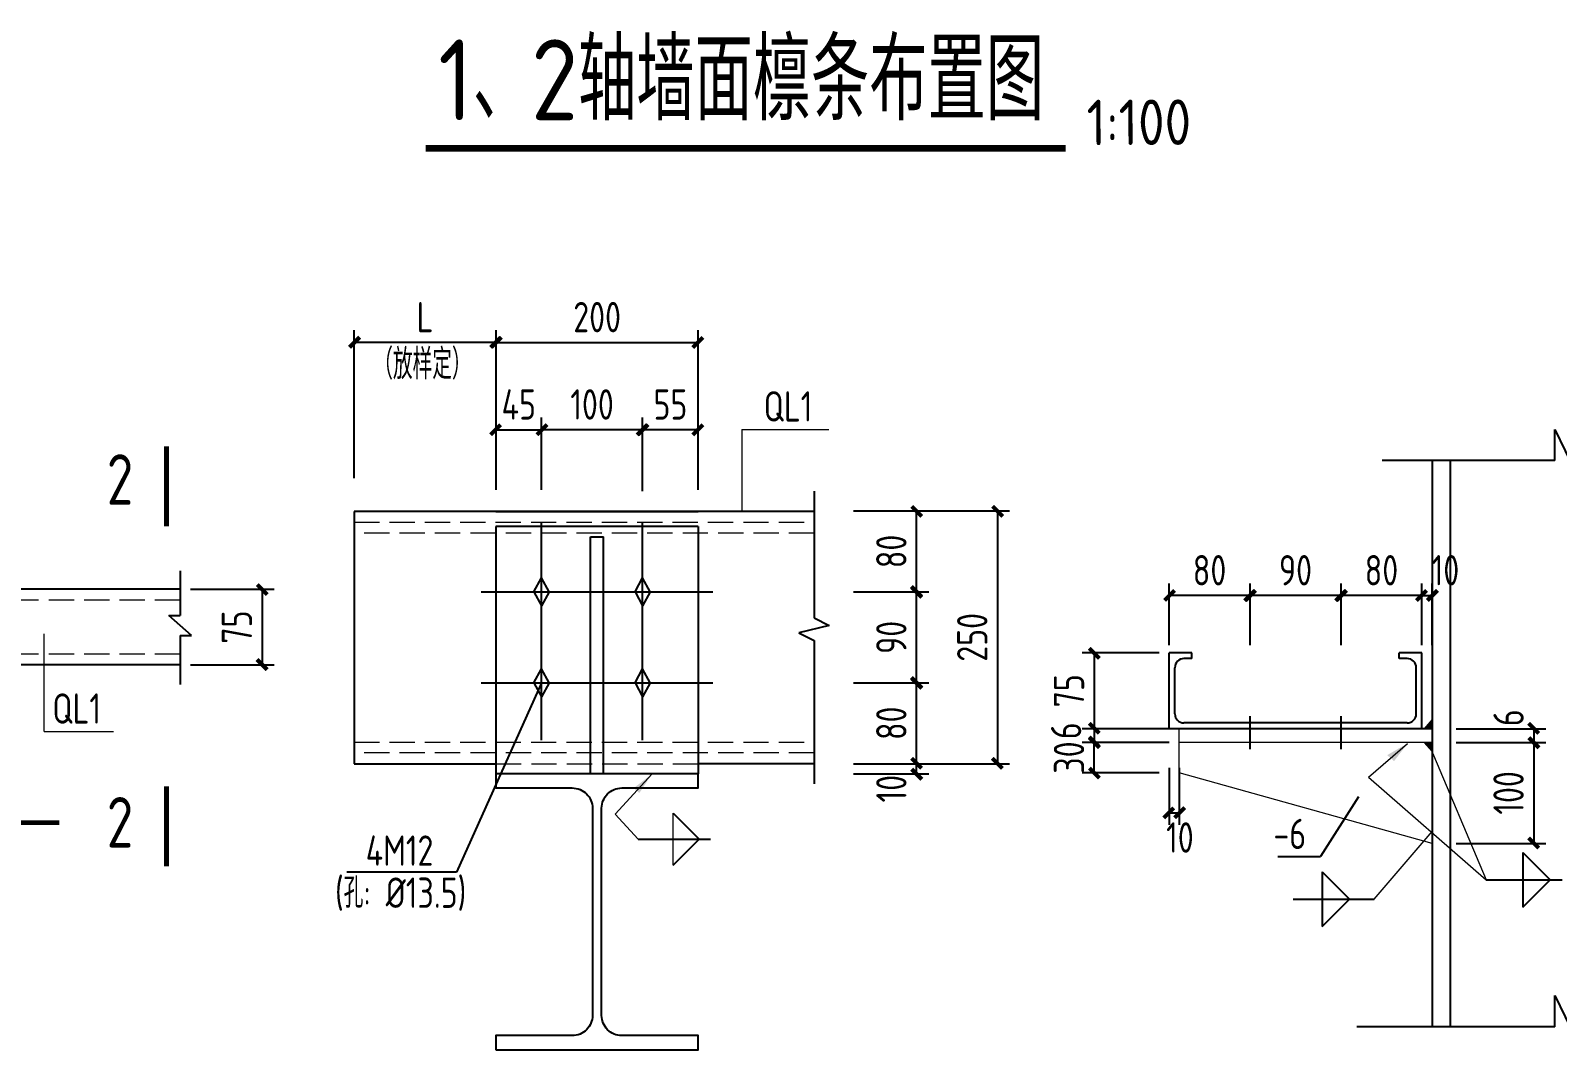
# Model space of a CAD drawing. Header units: millimetres. Extents: x 865974 to 875117, y 40174 to 44891.
# Drawn here: x 868905.8 to 869056.8, y 40482.1 to 40583.9 of the extents above; entities that cross this region are included whole.
import ezdxf

# ---------------------------------------------------------------- set-up
doc = ezdxf.new("R2010")
doc.units = ezdxf.units.MM
doc.header["$LTSCALE"] = 1000
doc.header["$MEASUREMENT"] = 0
doc.linetypes.add('DASH', pattern=[0.35, 0.25, -0.1])
doc.linetypes.add('DOTE', pattern=[2.42, 2, -0.2, 0.02, -0.2])
for name, color, linetype, lineweight in [('1', 4, 'Continuous', 70), ('D3', 62, 'Continuous', 9), ('LZ', 64, 'Continuous', 9), ('数字', 3, 'Continuous', 9)]:
    doc.layers.add(name, color=color, linetype=linetype, lineweight=lineweight)
for name, color, linetype in [('D1', 112, 'Continuous'), ('D2', 6, 'Continuous'), ('DIM', 7, 'Continuous'), ('DOTE', 1, 'DOTE'), ('NUM', 7, 'Continuous'), ('Prof', 2, 'Continuous'), ('PUB_DIM', 3, 'Continuous'), ('THIN', 7, 'Continuous'), ('桩', 6, 'Continuous')]:
    doc.layers.add(name, color=color, linetype=linetype)
doc.styles.add('GBHZ', font='gbenor.shx', dxfattribs={"width": 0.9, "bigfont": 'gbcbig.shx'})
doc.dimstyles.new('Y10', dxfattribs={"dimscale": 0, "dimtxt": 3, "dimasz": 0.01, "dimexe": 1.2, "dimexo": 1, "dimgap": 1, "dimtad": 1, "dimdec": 0, "dimlfac": 10, "dimzin": 0, "dimdsep": 46, "dimtxsty": 'GBHZ', "dimblk1": 'DX', "dimblk2": 'DX', "dimsah": 1, "dimcen": 0.09, "dimdle": 1, "dimadec": 0, "dimazin": 0, "dimtfac": 1, "dimtdec": 0, "dimtix": 1, "dimtmove": 2, "dimatfit": 3, "dimldrblk": 'DX', "dimfxl": 0, "dimtolj": 1, "dimtzin": 0, "dimarcsym": 0})

# ---------------------------------------------------------------- blocks, each defined once
blk = doc.blocks.new('DX')
at = {"color": 0, "linetype": 'ByBlock', "const_width": 40}
blk.add_lwpolyline([(-54, -51), (46, 49)], dxfattribs=at)
blk = doc.blocks.new('*D498')
at = {"layer": 'Defpoints', "color": 0, "linetype": 'ByBlock', "transparency": 16777216}
for p in [(868937.77, 40553.01), (868951.8, 40543.83), (868937.77, 40538.59)]:
    blk.add_point(p, dxfattribs=at)
at = {"layer": 'DIM', "color": 0, "linetype": 'ByBlock', "lineweight": -2, "transparency": 16777216}
for p, q in [((868937.77, 40539.59), (868937.77, 40554.21)), ((868951.8, 40544.83), (868951.8, 40554.21)), ((868951.79, 40553.01), (868937.78, 40553.01))]:
    blk.add_line(p, q, dxfattribs=at)
at = {"layer": 'DIM', "color": 0, "linetype": 'ByBlock', "lineweight": -2, "transparency": 16777216, "xscale": 0.01, "yscale": 0.01, "zscale": 0.01, "rotation": 180}
blk.add_blockref('DX', (868937.77, 40553.01), dxfattribs=at)
at = {"layer": 'DIM', "color": 0, "linetype": 'ByBlock', "lineweight": -2, "transparency": 16777216, "xscale": 0.01, "yscale": 0.01, "zscale": 0.01}
blk.add_blockref('DX', (868951.8, 40553.01), dxfattribs=at)
at = {"layer": 'DIM', "color": 0, "linetype": 'ByBlock', "transparency": 16777216, "insert": (868944.78, 40555.51), "char_height": 3, "attachment_point": 5, "style": 'GBHZ'}
blk.add_mtext('\\A1;L', dxfattribs=at)
blk = doc.blocks.new('*D501')
at = {"layer": 'Defpoints', "color": 0, "linetype": 'ByBlock', "transparency": 16777216}
for p in [(868920.57, 40528.59), (868920.57, 40521.1), (868928.67, 40521.1)]:
    blk.add_point(p, dxfattribs=at)
at = {"layer": 'DIM', "color": 0, "linetype": 'ByBlock', "lineweight": -2, "transparency": 16777216}
for p, q in [((868921.57, 40528.59), (868929.87, 40528.59)), ((868928.67, 40528.58), (868928.67, 40521.11)), ((868921.57, 40521.1), (868929.87, 40521.1))]:
    blk.add_line(p, q, dxfattribs=at)
at = {"layer": 'DIM', "color": 0, "linetype": 'ByBlock', "lineweight": -2, "transparency": 16777216, "xscale": 0.01, "yscale": 0.01, "zscale": 0.01}
for p, rotation in [((868928.67, 40528.59), 90), ((868928.67, 40521.1), 270)]:
    blk.add_blockref('DX', p, dxfattribs=dict(at, rotation=rotation))
at = {"layer": 'DIM', "color": 0, "linetype": 'ByBlock', "transparency": 16777216, "insert": (868926.17, 40524.84), "char_height": 3, "attachment_point": 5, "rotation": 90, "style": 'GBHZ'}
blk.add_mtext('\\A1;75', dxfattribs=at)
blk = doc.blocks.new('*D502')
at = {"layer": 'Defpoints', "color": 0, "linetype": 'ByBlock', "transparency": 16777216}
for p in [(868986.16, 40511.33), (868993.4, 40511.33), (868986.16, 40510.33)]:
    blk.add_point(p, dxfattribs=at)
at = {"layer": 'DIM', "color": 0, "linetype": 'ByBlock', "lineweight": -2, "transparency": 16777216}
for p, q in [((868987.16, 40511.33), (868994.6, 40511.33)), ((868993.4, 40511.34), (868993.4, 40511.35)), ((868993.4, 40510.33), (868993.4, 40511.33)), ((868987.16, 40510.33), (868994.6, 40510.33)), ((868993.4, 40510.32), (868993.4, 40510.31))]:
    blk.add_line(p, q, dxfattribs=at)
at = {"layer": 'DIM', "color": 0, "linetype": 'ByBlock', "lineweight": -2, "transparency": 16777216, "xscale": 0.01, "yscale": 0.01, "zscale": 0.01}
for p, rotation in [((868993.4, 40511.33), 270), ((868993.4, 40510.33), 90)]:
    blk.add_blockref('DX', p, dxfattribs=dict(at, rotation=rotation))
at = {"layer": 'DIM', "color": 0, "linetype": 'ByBlock', "transparency": 16777216, "insert": (868990.9, 40508.86), "char_height": 3, "attachment_point": 5, "rotation": 90, "style": 'GBHZ'}
blk.add_mtext('\\A1;10', dxfattribs=at)
blk = doc.blocks.new('*D503')
at = {"layer": 'Defpoints', "color": 0, "linetype": 'ByBlock', "transparency": 16777216}
for p in [(868986.16, 40519.33), (868993.4, 40519.33), (868986.16, 40511.33)]:
    blk.add_point(p, dxfattribs=at)
at = {"layer": 'DIM', "color": 0, "linetype": 'ByBlock', "lineweight": -2, "transparency": 16777216}
for p, q in [((868987.16, 40519.33), (868994.6, 40519.33)), ((868993.4, 40511.34), (868993.4, 40519.32)), ((868987.16, 40511.33), (868994.6, 40511.33))]:
    blk.add_line(p, q, dxfattribs=at)
at = {"layer": 'DIM', "color": 0, "linetype": 'ByBlock', "lineweight": -2, "transparency": 16777216, "xscale": 0.01, "yscale": 0.01, "zscale": 0.01}
for p, rotation in [((868993.4, 40519.33), 90), ((868993.4, 40511.33), 270)]:
    blk.add_blockref('DX', p, dxfattribs=dict(at, rotation=rotation))
at = {"layer": 'DIM', "color": 0, "linetype": 'ByBlock', "transparency": 16777216, "insert": (868990.9, 40515.33), "char_height": 3, "attachment_point": 5, "rotation": 90, "style": 'GBHZ'}
blk.add_mtext('\\A1;80', dxfattribs=at)
blk = doc.blocks.new('*D504')
at = {"layer": 'Defpoints', "color": 0, "linetype": 'ByBlock', "transparency": 16777216}
for p in [(868986.16, 40528.33), (868993.4, 40528.33), (868986.16, 40519.33)]:
    blk.add_point(p, dxfattribs=at)
at = {"layer": 'DIM', "color": 0, "linetype": 'ByBlock', "lineweight": -2, "transparency": 16777216}
for p, q in [((868987.16, 40528.33), (868994.6, 40528.33)), ((868993.4, 40519.34), (868993.4, 40528.32)), ((868987.16, 40519.33), (868994.6, 40519.33))]:
    blk.add_line(p, q, dxfattribs=at)
at = {"layer": 'DIM', "color": 0, "linetype": 'ByBlock', "lineweight": -2, "transparency": 16777216, "xscale": 0.01, "yscale": 0.01, "zscale": 0.01}
for p, rotation in [((868993.4, 40528.33), 90), ((868993.4, 40519.33), 270)]:
    blk.add_blockref('DX', p, dxfattribs=dict(at, rotation=rotation))
at = {"layer": 'DIM', "color": 0, "linetype": 'ByBlock', "transparency": 16777216, "insert": (868990.9, 40523.83), "char_height": 3, "attachment_point": 5, "rotation": 90, "style": 'GBHZ'}
blk.add_mtext('\\A1;90', dxfattribs=at)
blk = doc.blocks.new('*D505')
at = {"layer": 'Defpoints', "color": 0, "linetype": 'ByBlock', "transparency": 16777216}
for p in [(868986.16, 40536.33), (868993.4, 40536.33), (868986.16, 40528.33)]:
    blk.add_point(p, dxfattribs=at)
at = {"layer": 'DIM', "color": 0, "linetype": 'ByBlock', "lineweight": -2, "transparency": 16777216}
for p, q in [((868987.16, 40536.33), (868994.6, 40536.33)), ((868993.4, 40528.34), (868993.4, 40536.32)), ((868987.16, 40528.33), (868994.6, 40528.33))]:
    blk.add_line(p, q, dxfattribs=at)
at = {"layer": 'DIM', "color": 0, "linetype": 'ByBlock', "lineweight": -2, "transparency": 16777216, "xscale": 0.01, "yscale": 0.01, "zscale": 0.01}
for p, rotation in [((868993.4, 40536.33), 90), ((868993.4, 40528.33), 270)]:
    blk.add_blockref('DX', p, dxfattribs=dict(at, rotation=rotation))
at = {"layer": 'DIM', "color": 0, "linetype": 'ByBlock', "transparency": 16777216, "insert": (868990.9, 40532.33), "char_height": 3, "attachment_point": 5, "rotation": 90, "style": 'GBHZ'}
blk.add_mtext('\\A1;80', dxfattribs=at)
blk = doc.blocks.new('*D506')
at = {"layer": 'Defpoints', "color": 0, "linetype": 'ByBlock', "transparency": 16777216}
for p in [(868986.16, 40536.33), (868986.16, 40511.33), (869001.4, 40511.33)]:
    blk.add_point(p, dxfattribs=at)
at = {"layer": 'DIM', "color": 0, "linetype": 'ByBlock', "lineweight": -2, "transparency": 16777216}
for p, q in [((868987.16, 40536.33), (869002.6, 40536.33)), ((869001.4, 40536.32), (869001.4, 40511.34)), ((868987.16, 40511.33), (869002.6, 40511.33))]:
    blk.add_line(p, q, dxfattribs=at)
at = {"layer": 'DIM', "color": 0, "linetype": 'ByBlock', "lineweight": -2, "transparency": 16777216, "xscale": 0.01, "yscale": 0.01, "zscale": 0.01}
for p, rotation in [((869001.4, 40536.33), 90), ((869001.4, 40511.33), 270)]:
    blk.add_blockref('DX', p, dxfattribs=dict(at, rotation=rotation))
at = {"layer": 'DIM', "color": 0, "linetype": 'ByBlock', "transparency": 16777216, "insert": (868998.9, 40523.83), "char_height": 3, "attachment_point": 5, "rotation": 90, "style": 'GBHZ'}
blk.add_mtext('\\A1;250', dxfattribs=at)
blk = doc.blocks.new('*D507')
at = {"layer": 'Defpoints', "color": 0, "linetype": 'ByBlock', "transparency": 16777216}
for p in [(868956.3, 40544.37), (868951.8, 40537.42), (868956.3, 40537.42)]:
    blk.add_point(p, dxfattribs=at)
at = {"layer": 'DIM', "color": 0, "linetype": 'ByBlock', "lineweight": -2, "transparency": 16777216}
for p, q in [((868951.8, 40538.42), (868951.8, 40545.57)), ((868956.3, 40538.42), (868956.3, 40545.57)), ((868951.79, 40544.37), (868951.78, 40544.37)), ((868951.8, 40544.37), (868956.3, 40544.37)), ((868956.31, 40544.37), (868956.32, 40544.37))]:
    blk.add_line(p, q, dxfattribs=at)
at = {"layer": 'DIM', "color": 0, "linetype": 'ByBlock', "lineweight": -2, "transparency": 16777216, "xscale": 0.01, "yscale": 0.01, "zscale": 0.01}
blk.add_blockref('DX', (868951.8, 40544.37), dxfattribs=at)
at = {"layer": 'DIM', "color": 0, "linetype": 'ByBlock', "lineweight": -2, "transparency": 16777216, "xscale": 0.01, "yscale": 0.01, "zscale": 0.01, "rotation": 180}
blk.add_blockref('DX', (868956.3, 40544.37), dxfattribs=at)
at = {"layer": 'DIM', "color": 0, "linetype": 'ByBlock', "transparency": 16777216, "insert": (868954.05, 40546.87), "char_height": 3, "attachment_point": 5, "style": 'GBHZ'}
blk.add_mtext('\\A1;45', dxfattribs=at)
blk = doc.blocks.new('*D508')
at = {"layer": 'Defpoints', "color": 0, "linetype": 'ByBlock', "transparency": 16777216}
for p in [(868956.3, 40544.37), (868956.3, 40537.42), (868966.3, 40537.28)]:
    blk.add_point(p, dxfattribs=at)
at = {"layer": 'DIM', "color": 0, "linetype": 'ByBlock', "lineweight": -2, "transparency": 16777216}
for p, q in [((868956.3, 40538.42), (868956.3, 40545.57)), ((868966.3, 40538.28), (868966.3, 40545.57)), ((868966.29, 40544.37), (868956.31, 40544.37))]:
    blk.add_line(p, q, dxfattribs=at)
at = {"layer": 'DIM', "color": 0, "linetype": 'ByBlock', "lineweight": -2, "transparency": 16777216, "xscale": 0.01, "yscale": 0.01, "zscale": 0.01, "rotation": 180}
blk.add_blockref('DX', (868956.3, 40544.37), dxfattribs=at)
at = {"layer": 'DIM', "color": 0, "linetype": 'ByBlock', "lineweight": -2, "transparency": 16777216, "xscale": 0.01, "yscale": 0.01, "zscale": 0.01}
blk.add_blockref('DX', (868966.3, 40544.37), dxfattribs=at)
at = {"layer": 'DIM', "color": 0, "linetype": 'ByBlock', "transparency": 16777216, "insert": (868961.3, 40546.87), "char_height": 3, "attachment_point": 5, "style": 'GBHZ'}
blk.add_mtext('\\A1;100', dxfattribs=at)
blk = doc.blocks.new('*D509')
at = {"layer": 'Defpoints', "color": 0, "linetype": 'ByBlock', "transparency": 16777216}
for p in [(868966.3, 40544.37), (868966.3, 40537.42), (868971.8, 40537.42)]:
    blk.add_point(p, dxfattribs=at)
at = {"layer": 'DIM', "color": 0, "linetype": 'ByBlock', "lineweight": -2, "transparency": 16777216}
for p, q in [((868966.3, 40538.42), (868966.3, 40545.57)), ((868971.8, 40538.42), (868971.8, 40545.57)), ((868971.79, 40544.37), (868966.31, 40544.37))]:
    blk.add_line(p, q, dxfattribs=at)
at = {"layer": 'DIM', "color": 0, "linetype": 'ByBlock', "lineweight": -2, "transparency": 16777216, "xscale": 0.01, "yscale": 0.01, "zscale": 0.01, "rotation": 180}
blk.add_blockref('DX', (868966.3, 40544.37), dxfattribs=at)
at = {"layer": 'DIM', "color": 0, "linetype": 'ByBlock', "lineweight": -2, "transparency": 16777216, "xscale": 0.01, "yscale": 0.01, "zscale": 0.01}
blk.add_blockref('DX', (868971.8, 40544.37), dxfattribs=at)
at = {"layer": 'DIM', "color": 0, "linetype": 'ByBlock', "transparency": 16777216, "insert": (868969.05, 40546.87), "char_height": 3, "attachment_point": 5, "style": 'GBHZ'}
blk.add_mtext('\\A1;55', dxfattribs=at)
blk = doc.blocks.new('*D510')
at = {"layer": 'Defpoints', "color": 0, "linetype": 'ByBlock', "transparency": 16777216}
for p in [(868971.8, 40553.01), (868951.8, 40539.42), (868971.8, 40539.42)]:
    blk.add_point(p, dxfattribs=at)
at = {"layer": 'DIM', "color": 0, "linetype": 'ByBlock', "lineweight": -2, "transparency": 16777216}
for p, q in [((868951.8, 40540.42), (868951.8, 40554.21)), ((868971.8, 40540.42), (868971.8, 40554.21)), ((868951.81, 40553.01), (868971.79, 40553.01))]:
    blk.add_line(p, q, dxfattribs=at)
at = {"layer": 'DIM', "color": 0, "linetype": 'ByBlock', "lineweight": -2, "transparency": 16777216, "xscale": 0.01, "yscale": 0.01, "zscale": 0.01, "rotation": 180}
blk.add_blockref('DX', (868951.8, 40553.01), dxfattribs=at)
at = {"layer": 'DIM', "color": 0, "linetype": 'ByBlock', "lineweight": -2, "transparency": 16777216, "xscale": 0.01, "yscale": 0.01, "zscale": 0.01}
blk.add_blockref('DX', (868971.8, 40553.01), dxfattribs=at)
at = {"layer": 'DIM', "color": 0, "linetype": 'ByBlock', "transparency": 16777216, "insert": (868961.8, 40555.51), "char_height": 3, "attachment_point": 5, "style": 'GBHZ'}
blk.add_mtext('\\A1;200', dxfattribs=at)
blk = doc.blocks.new('*D511')
at = {"layer": 'Defpoints', "color": 0, "linetype": 'ByBlock', "transparency": 16777216}
for p in [(869018.37, 40522.29), (869010.97, 40514.79), (869018.37, 40514.79)]:
    blk.add_point(p, dxfattribs=at)
at = {"layer": 'DIM', "color": 0, "linetype": 'ByBlock', "lineweight": -2, "transparency": 16777216}
for p, q in [((869017.37, 40522.29), (869009.77, 40522.29)), ((869010.97, 40522.28), (869010.97, 40514.8)), ((869017.37, 40514.79), (869009.77, 40514.79))]:
    blk.add_line(p, q, dxfattribs=at)
at = {"layer": 'DIM', "color": 0, "linetype": 'ByBlock', "lineweight": -2, "transparency": 16777216, "xscale": 0.01, "yscale": 0.01, "zscale": 0.01}
for p, rotation in [((869010.97, 40522.29), 90), ((869010.97, 40514.79), 270)]:
    blk.add_blockref('DX', p, dxfattribs=dict(at, rotation=rotation))
at = {"layer": 'DIM', "color": 0, "linetype": 'ByBlock', "transparency": 16777216, "insert": (869008.47, 40518.54), "char_height": 3, "attachment_point": 5, "rotation": 90, "style": 'GBHZ'}
blk.add_mtext('\\A1;75', dxfattribs=at)
blk = doc.blocks.new('*D512')
at = {"layer": 'Defpoints', "color": 0, "linetype": 'ByBlock', "transparency": 16777216}
for p in [(869035.37, 40527.97), (869035.37, 40522.06), (869043.37, 40522.06)]:
    blk.add_point(p, dxfattribs=at)
at = {"layer": 'DIM', "color": 0, "linetype": 'ByBlock', "lineweight": -2, "transparency": 16777216}
for p, q in [((869035.37, 40523.06), (869035.37, 40529.17)), ((869043.37, 40523.06), (869043.37, 40529.17)), ((869043.36, 40527.97), (869035.38, 40527.97))]:
    blk.add_line(p, q, dxfattribs=at)
at = {"layer": 'DIM', "color": 0, "linetype": 'ByBlock', "lineweight": -2, "transparency": 16777216, "xscale": 0.01, "yscale": 0.01, "zscale": 0.01, "rotation": 180}
blk.add_blockref('DX', (869035.37, 40527.97), dxfattribs=at)
at = {"layer": 'DIM', "color": 0, "linetype": 'ByBlock', "lineweight": -2, "transparency": 16777216, "xscale": 0.01, "yscale": 0.01, "zscale": 0.01}
blk.add_blockref('DX', (869043.37, 40527.97), dxfattribs=at)
at = {"layer": 'DIM', "color": 0, "linetype": 'ByBlock', "transparency": 16777216, "insert": (869039.37, 40530.47), "char_height": 3, "attachment_point": 5, "style": 'GBHZ'}
blk.add_mtext('\\A1;80', dxfattribs=at)
blk = doc.blocks.new('*D513')
at = {"layer": 'Defpoints', "color": 0, "linetype": 'ByBlock', "transparency": 16777216}
for p in [(869026.37, 40527.97), (869026.37, 40522.06), (869035.37, 40522.06)]:
    blk.add_point(p, dxfattribs=at)
at = {"layer": 'DIM', "color": 0, "linetype": 'ByBlock', "lineweight": -2, "transparency": 16777216}
for p, q in [((869026.37, 40523.06), (869026.37, 40529.17)), ((869035.37, 40523.06), (869035.37, 40529.17)), ((869035.36, 40527.97), (869026.38, 40527.97))]:
    blk.add_line(p, q, dxfattribs=at)
at = {"layer": 'DIM', "color": 0, "linetype": 'ByBlock', "lineweight": -2, "transparency": 16777216, "xscale": 0.01, "yscale": 0.01, "zscale": 0.01, "rotation": 180}
blk.add_blockref('DX', (869026.37, 40527.97), dxfattribs=at)
at = {"layer": 'DIM', "color": 0, "linetype": 'ByBlock', "lineweight": -2, "transparency": 16777216, "xscale": 0.01, "yscale": 0.01, "zscale": 0.01}
blk.add_blockref('DX', (869035.37, 40527.97), dxfattribs=at)
at = {"layer": 'DIM', "color": 0, "linetype": 'ByBlock', "transparency": 16777216, "insert": (869030.87, 40530.47), "char_height": 3, "attachment_point": 5, "style": 'GBHZ'}
blk.add_mtext('\\A1;90', dxfattribs=at)
blk = doc.blocks.new('*D514')
at = {"layer": 'Defpoints', "color": 0, "linetype": 'ByBlock', "transparency": 16777216}
for p in [(869018.37, 40527.97), (869018.37, 40522.06), (869026.37, 40522.06)]:
    blk.add_point(p, dxfattribs=at)
at = {"layer": 'DIM', "color": 0, "linetype": 'ByBlock', "lineweight": -2, "transparency": 16777216}
for p, q in [((869018.37, 40523.06), (869018.37, 40529.17)), ((869026.37, 40523.06), (869026.37, 40529.17)), ((869026.36, 40527.97), (869018.38, 40527.97))]:
    blk.add_line(p, q, dxfattribs=at)
at = {"layer": 'DIM', "color": 0, "linetype": 'ByBlock', "lineweight": -2, "transparency": 16777216, "xscale": 0.01, "yscale": 0.01, "zscale": 0.01, "rotation": 180}
blk.add_blockref('DX', (869018.37, 40527.97), dxfattribs=at)
at = {"layer": 'DIM', "color": 0, "linetype": 'ByBlock', "lineweight": -2, "transparency": 16777216, "xscale": 0.01, "yscale": 0.01, "zscale": 0.01}
blk.add_blockref('DX', (869026.37, 40527.97), dxfattribs=at)
at = {"layer": 'DIM', "color": 0, "linetype": 'ByBlock', "transparency": 16777216, "insert": (869022.37, 40530.47), "char_height": 3, "attachment_point": 5, "style": 'GBHZ'}
blk.add_mtext('\\A1;80', dxfattribs=at)
blk = doc.blocks.new('*D515')
at = {"layer": 'Defpoints', "color": 0, "linetype": 'ByBlock', "transparency": 16777216}
for p in [(869045.75, 40514.79), (869045.75, 40513.44), (869054.44, 40513.44)]:
    blk.add_point(p, dxfattribs=at)
at = {"layer": 'DIM', "color": 0, "linetype": 'ByBlock', "lineweight": -2, "transparency": 16777216}
for p, q in [((869046.75, 40514.79), (869055.64, 40514.79)), ((869046.75, 40513.44), (869055.64, 40513.44)), ((869054.44, 40514.8), (869054.44, 40514.81)), ((869054.44, 40514.79), (869054.44, 40513.44)), ((869054.44, 40513.43), (869054.44, 40513.42))]:
    blk.add_line(p, q, dxfattribs=at)
at = {"layer": 'DIM', "color": 0, "linetype": 'ByBlock', "lineweight": -2, "transparency": 16777216, "xscale": 0.01, "yscale": 0.01, "zscale": 0.01}
for p, rotation in [((869054.44, 40514.79), 270), ((869054.44, 40513.44), 90)]:
    blk.add_blockref('DX', p, dxfattribs=dict(at, rotation=rotation))
at = {"layer": 'DIM', "color": 0, "linetype": 'ByBlock', "transparency": 16777216, "insert": (869051.94, 40515.88), "char_height": 3, "attachment_point": 5, "rotation": 90, "style": 'GBHZ'}
blk.add_mtext('\\A1;6', dxfattribs=at)
blk = doc.blocks.new('*D516')
at = {"layer": 'Defpoints', "color": 0, "linetype": 'ByBlock', "transparency": 16777216}
for p in [(869045.75, 40513.44), (869045.75, 40503.45), (869054.44, 40503.45)]:
    blk.add_point(p, dxfattribs=at)
at = {"layer": 'DIM', "color": 0, "linetype": 'ByBlock', "lineweight": -2, "transparency": 16777216}
for p, q in [((869046.75, 40513.44), (869055.64, 40513.44)), ((869054.44, 40513.43), (869054.44, 40503.46)), ((869046.75, 40503.45), (869055.64, 40503.45))]:
    blk.add_line(p, q, dxfattribs=at)
at = {"layer": 'DIM', "color": 0, "linetype": 'ByBlock', "lineweight": -2, "transparency": 16777216, "xscale": 0.01, "yscale": 0.01, "zscale": 0.01}
for p, rotation in [((869054.44, 40513.44), 90), ((869054.44, 40503.45), 270)]:
    blk.add_blockref('DX', p, dxfattribs=dict(at, rotation=rotation))
at = {"layer": 'DIM', "color": 0, "linetype": 'ByBlock', "transparency": 16777216, "insert": (869051.94, 40508.44), "char_height": 3, "attachment_point": 5, "rotation": 90, "style": 'GBHZ'}
blk.add_mtext('\\A1;100', dxfattribs=at)
blk = doc.blocks.new('*D517')
at = {"layer": 'Defpoints', "color": 0, "linetype": 'ByBlock', "transparency": 16777216}
for p in [(869018.37, 40511.91), (869019.37, 40511.91), (869019.37, 40506.47)]:
    blk.add_point(p, dxfattribs=at)
at = {"layer": 'DIM', "color": 0, "linetype": 'ByBlock', "lineweight": -2, "transparency": 16777216}
for p, q in [((869018.37, 40510.91), (869018.37, 40505.27)), ((869019.37, 40510.91), (869019.37, 40505.27)), ((869018.36, 40506.47), (869018.35, 40506.47)), ((869018.37, 40506.47), (869019.37, 40506.47)), ((869019.38, 40506.47), (869019.39, 40506.47))]:
    blk.add_line(p, q, dxfattribs=at)
at = {"layer": 'DIM', "color": 0, "linetype": 'ByBlock', "lineweight": -2, "transparency": 16777216, "xscale": 0.01, "yscale": 0.01, "zscale": 0.01}
blk.add_blockref('DX', (869018.37, 40506.47), dxfattribs=at)
at = {"layer": 'DIM', "color": 0, "linetype": 'ByBlock', "lineweight": -2, "transparency": 16777216, "xscale": 0.01, "yscale": 0.01, "zscale": 0.01, "rotation": 180}
blk.add_blockref('DX', (869019.37, 40506.47), dxfattribs=at)
at = {"layer": 'DIM', "color": 0, "linetype": 'ByBlock', "transparency": 16777216, "insert": (869019.44, 40504.03), "char_height": 3, "attachment_point": 5, "style": 'GBHZ'}
blk.add_mtext('\\A1;10', dxfattribs=at)
blk = doc.blocks.new('*D518')
at = {"layer": 'Defpoints', "color": 0, "linetype": 'ByBlock', "transparency": 16777216}
for p in [(869010.97, 40513.44), (869018.37, 40513.44), (869018.37, 40510.44)]:
    blk.add_point(p, dxfattribs=at)
at = {"layer": 'DIM', "color": 0, "linetype": 'ByBlock', "lineweight": -2, "transparency": 16777216}
for p, q in [((869017.37, 40513.44), (869009.77, 40513.44)), ((869010.97, 40513.45), (869010.97, 40513.46)), ((869010.97, 40510.44), (869010.97, 40513.44)), ((869017.37, 40510.44), (869009.77, 40510.44)), ((869010.97, 40510.43), (869010.97, 40510.42))]:
    blk.add_line(p, q, dxfattribs=at)
at = {"layer": 'DIM', "color": 0, "linetype": 'ByBlock', "lineweight": -2, "transparency": 16777216, "xscale": 0.01, "yscale": 0.01, "zscale": 0.01}
for p, rotation in [((869010.97, 40513.44), 270), ((869010.97, 40510.44), 90)]:
    blk.add_blockref('DX', p, dxfattribs=dict(at, rotation=rotation))
at = {"layer": 'DIM', "color": 0, "linetype": 'ByBlock', "transparency": 16777216, "insert": (869008.47, 40511.94), "char_height": 3, "attachment_point": 5, "rotation": 90, "style": 'GBHZ'}
blk.add_mtext('\\A1;30', dxfattribs=at)
blk = doc.blocks.new('*D519')
at = {"layer": 'Defpoints', "color": 0, "linetype": 'ByBlock', "transparency": 16777216}
for p in [(869010.97, 40513.44), (869019.37, 40513.44), (869019.42, 40514.79)]:
    blk.add_point(p, dxfattribs=at)
at = {"layer": 'DIM', "color": 0, "linetype": 'ByBlock', "lineweight": -2, "transparency": 16777216}
for p, q in [((869018.42, 40514.79), (869009.77, 40514.79)), ((869018.37, 40513.44), (869009.77, 40513.44)), ((869010.97, 40514.8), (869010.97, 40514.81)), ((869010.97, 40514.79), (869010.97, 40513.44)), ((869010.97, 40513.43), (869010.97, 40513.42))]:
    blk.add_line(p, q, dxfattribs=at)
at = {"layer": 'DIM', "color": 0, "linetype": 'ByBlock', "lineweight": -2, "transparency": 16777216, "xscale": 0.01, "yscale": 0.01, "zscale": 0.01}
for p, rotation in [((869010.97, 40514.79), 270), ((869010.97, 40513.44), 90)]:
    blk.add_blockref('DX', p, dxfattribs=dict(at, rotation=rotation))
at = {"layer": 'DIM', "color": 0, "linetype": 'ByBlock', "transparency": 16777216, "insert": (869008.18, 40514.59), "char_height": 3, "attachment_point": 5, "rotation": 90, "style": 'GBHZ'}
blk.add_mtext('\\A1;6', dxfattribs=at)
blk = doc.blocks.new('*D453')
at = {"layer": 'Defpoints', "color": 0, "linetype": 'ByBlock', "transparency": 16777216}
for p in [(869044.37, 40527.97), (869043.37, 40522.06), (869044.37, 40522.06)]:
    blk.add_point(p, dxfattribs=at)
at = {"layer": 'DIM', "color": 0, "linetype": 'ByBlock', "lineweight": -2, "transparency": 16777216}
for p, q in [((869043.37, 40523.06), (869043.37, 40529.17)), ((869044.37, 40523.06), (869044.37, 40529.17)), ((869043.36, 40527.97), (869043.35, 40527.97)), ((869043.37, 40527.97), (869044.37, 40527.97)), ((869044.38, 40527.97), (869044.39, 40527.97))]:
    blk.add_line(p, q, dxfattribs=at)
at = {"layer": 'DIM', "color": 0, "linetype": 'ByBlock', "lineweight": -2, "transparency": 16777216, "xscale": 0.01, "yscale": 0.01, "zscale": 0.01}
blk.add_blockref('DX', (869043.37, 40527.97), dxfattribs=at)
at = {"layer": 'DIM', "color": 0, "linetype": 'ByBlock', "lineweight": -2, "transparency": 16777216, "xscale": 0.01, "yscale": 0.01, "zscale": 0.01, "rotation": 180}
blk.add_blockref('DX', (869044.37, 40527.97), dxfattribs=at)
at = {"layer": 'DIM', "color": 0, "linetype": 'ByBlock', "transparency": 16777216, "insert": (869045.7, 40530.47), "char_height": 3, "attachment_point": 5, "style": 'GBHZ'}
blk.add_mtext('\\A1;10', dxfattribs=at)

msp = doc.modelspace()

# ---------------------------------------------------------------- linework, layer by layer
at = {"const_width": 0.667}
msp.add_lwpolyline([(868944.836, 40572.208), (869008.143, 40572.208)], dxfattribs=at)
at = {"layer": '1', "const_width": 0.48}
for points in [[(868919.206, 40542.721), (868919.206, 40534.799)], [(868919.206, 40509.099), (868919.206, 40501.177)], [(868900.697, 40505.498), (868908.619, 40505.498)]]:
    msp.add_lwpolyline(points, dxfattribs=at)
at = {"layer": 'D1'}
for p, q in [((869056.513, 40541.31), (869056.513, 40544.396)), ((869056.513, 40544.396), (869059.59, 40538.075)), ((869056.513, 40541.31), (869039.43, 40541.31)), ((868920.565, 40530.414), (868920.565, 40525.985)), ((868921.689, 40524.004), (868919.441, 40525.985)), ((868919.441, 40525.985), (868920.565, 40525.985)), ((868920.565, 40524.004), (868920.565, 40519.169)), ((868920.565, 40524.004), (868921.689, 40524.004)), ((868969.322, 40506.446), (868971.891, 40503.876)), ((868965.862, 40503.876), (868973.008, 40503.876)), ((868969.322, 40501.307), (868971.891, 40503.876)), ((869053.36, 40502.533), (869053.36, 40497.124)), ((869053.36, 40502.533), (869056.064, 40499.829)), ((869033.509, 40500.64), (869036.214, 40497.935)), ((869033.509, 40500.64), (869033.509, 40495.231)), ((869049.718, 40499.829), (869057.24, 40499.829)), ((869053.36, 40497.124), (869056.064, 40499.829)), ((869030.653, 40497.935), (869038.658, 40497.935)), ((869033.509, 40495.231), (869036.214, 40497.935)), ((869056.513, 40488.392), (869059.59, 40482.071)), ((869056.513, 40485.306), (869056.513, 40488.392)), ((869056.513, 40485.306), (869036.94, 40485.306))]:
    msp.add_line(p, q, dxfattribs=at)
at = {"layer": 'D1', "color": 251}
for p, q in [((868956.296, 40519.325), (868947.883, 40500.609)), ((868947.883, 40500.609), (868937.06, 40500.609))]:
    msp.add_line(p, q, dxfattribs=at)
at = {"layer": 'D2'}
for p, q in [((869044.371, 40541.31), (869044.371, 40485.363)), ((869046.174, 40541.31), (869046.174, 40485.363)), ((868983.261, 40536.282), (868937.763, 40536.282)), ((868951.796, 40536.282), (868971.796, 40536.282)), ((868951.796, 40534.79), (868951.796, 40510.328)), ((868971.796, 40534.79), (868951.796, 40534.79)), ((868971.796, 40534.79), (868971.796, 40510.328)), ((868961.153, 40510.328), (868961.153, 40533.79)), ((868961.153, 40533.79), (868962.438, 40533.79)), ((868962.438, 40510.328), (868962.438, 40533.79)), ((868920.565, 40528.594), (868881.925, 40528.594)), ((868920.565, 40521.096), (868856.081, 40521.096)), ((869020.631, 40522.293), (869018.371, 40522.293)), ((869018.371, 40514.795), (869018.371, 40522.293)), ((869020.631, 40521.729), (869019.842, 40521.729)), ((869020.631, 40521.729), (869020.631, 40522.293)), ((869043.374, 40522.293), (869041.12, 40522.293)), ((869041.12, 40521.729), (869041.12, 40522.293)), ((869041.909, 40521.729), (869041.12, 40521.729)), ((869043.374, 40514.795), (869043.374, 40522.293)), ((869018.94, 40516.26), (869018.94, 40520.828)), ((869042.81, 40516.26), (869042.81, 40520.828)), ((869041.909, 40515.358), (869019.842, 40515.358)), ((869026.371, 40512.766), (869026.371, 40516.034)), ((869035.371, 40512.766), (869035.371, 40516.034)), ((869044.371, 40514.795), (869018.371, 40514.795)), ((869044.371, 40514.795), (869044.371, 40503.446)), ((868937.763, 40511.328), (868951.796, 40511.328)), ((868983.261, 40511.328), (868971.796, 40511.328))]:
    msp.add_line(p, q, dxfattribs=at)
at = {"layer": 'D2', "linetype": 'Continuous'}
msp.add_line((868937.763, 40536.282), (868937.763, 40511.328), dxfattribs=at)
at = {"layer": 'D2'}
for centre, start, end in [((869019.842, 40520.828), 90, 180), ((869041.909, 40520.828), 0, 90), ((869019.842, 40516.26), 180, 270), ((869041.909, 40516.26), 270, 0)]:
    msp.add_arc(centre, 0.902, start, end, dxfattribs=at)
at = {"layer": 'D3'}
for p, q in [((868976.116, 40544.392), (868984.731, 40544.392)), ((868976.116, 40544.392), (868976.116, 40536.282)), ((868907.12, 40514.5), (868907.12, 40524.165)), ((869044.371, 40515.696), (869043.599, 40514.795)), ((868907.12, 40514.5), (868913.968, 40514.5)), ((869019.371, 40510.442), (869019.371, 40514.795)), ((869044.371, 40513.442), (869019.371, 40513.442)), ((869044.371, 40512.541), (869043.599, 40513.442)), ((869038.097, 40509.999), (869041.962, 40513.341)), ((869044.145, 40513.033), (869049.718, 40499.829)), ((869044.371, 40503.446), (869019.371, 40510.442)), ((868963.57, 40506.346), (868967.241, 40510.328)), ((869038.097, 40509.999), (869049.718, 40499.829)), ((868963.57, 40506.346), (868965.862, 40503.876)), ((868969.322, 40501.307), (868969.322, 40506.446)), ((869038.658, 40497.935), (869044.371, 40504.629))]:
    msp.add_line(p, q, dxfattribs=at)
for points in [[(869044.371, 40515.696), (869044.371, 40514.795), (869043.599, 40514.795), (869044.371, 40514.795)], [(869044.371, 40512.541), (869044.371, 40513.442), (869043.599, 40513.442), (869044.371, 40513.442)], [(869039.936, 40512.179), (869041.962, 40513.341), (869039.936, 40512.179), (869040.62, 40511.592)], [(868965.977, 40508.435), (868967.241, 40510.328), (868965.977, 40508.435), (868965.428, 40508.915)]]:
    msp.add_solid(points, dxfattribs=at)
at = {"layer": 'DOTE', "linetype": 'DOTE', "ltscale": 5}
for p, q in [((868956.296, 40513.65), (868956.296, 40535.211)), ((868966.296, 40513.65), (868966.296, 40535.211)), ((868950.344, 40528.328), (868973.247, 40528.328)), ((868950.344, 40519.325), (868973.247, 40519.325))]:
    msp.add_line(p, q, dxfattribs=at)
at = {"layer": 'LZ', "linetype": 'DASH', "ltscale": 0.01}
for p, q in [((868937.763, 40535.211), (868983.261, 40535.211)), ((868983.261, 40534.141), (868937.763, 40534.141)), ((868920.565, 40527.524), (868856.081, 40527.524)), ((868920.565, 40522.166), (868856.081, 40522.166)), ((868937.763, 40513.469), (868983.261, 40513.469)), ((868983.261, 40512.399), (868937.763, 40512.399)), ((868951.796, 40511.328), (868971.796, 40511.328))]:
    msp.add_line(p, q, dxfattribs=at)
at = {"layer": 'Prof'}
msp.add_lwpolyline([(868951.796, 40483.026), (868971.796, 40483.026), (868971.796, 40484.426), (868964.246, 40484.426, -0.4142136), (868962.246, 40486.426), (868962.246, 40506.928, -0.4142136), (868964.246, 40508.928), (868971.796, 40508.928), (868971.796, 40510.328), (868951.796, 40510.328), (868951.796, 40508.928), (868959.346, 40508.928, -0.4142136), (868961.346, 40506.928), (868961.346, 40486.426, -0.4142136), (868959.346, 40484.426), (868951.796, 40484.426)], format="xyb", close=True, dxfattribs=at)
at = {"layer": 'THIN', "linetype": 'ByBlock'}
for p, q in [((868983.261, 40538.282), (868983.261, 40525.761)), ((868983.261, 40525.761), (868984.761, 40525.011)), ((868984.761, 40525.011), (868981.761, 40524.261)), ((868981.761, 40524.261), (868983.261, 40523.511)), ((868983.261, 40523.511), (868983.261, 40509.328))]:
    msp.add_line(p, q, dxfattribs=at)
at = {"layer": '桩'}
for p, q in [((868955.547, 40528.328), (868956.296, 40529.71)), ((868957.044, 40528.328), (868956.296, 40529.71)), ((868965.547, 40528.328), (868966.296, 40529.71)), ((868967.044, 40528.328), (868966.296, 40529.71)), ((868955.547, 40528.328), (868956.296, 40526.947)), ((868957.044, 40528.328), (868956.296, 40526.947)), ((868965.547, 40528.328), (868966.296, 40526.947)), ((868967.044, 40528.328), (868966.296, 40526.947)), ((868955.547, 40519.325), (868956.296, 40520.707)), ((868957.044, 40519.325), (868956.296, 40520.707)), ((868965.547, 40519.325), (868966.296, 40520.707)), ((868967.044, 40519.325), (868966.296, 40520.707)), ((868955.547, 40519.325), (868956.296, 40517.944)), ((868957.044, 40519.325), (868956.296, 40517.944)), ((868965.547, 40519.325), (868966.296, 40517.944)), ((868967.044, 40519.325), (868966.296, 40517.944)), ((869037.106, 40508.037), (869033.334, 40502.157)), ((869029.117, 40502.157), (869033.334, 40502.157))]:
    msp.add_line(p, q, dxfattribs=at)

# ---------------------------------------------------------------- texts
at = {"ltscale": 2, "style": 'GBHZ'}
msp.add_text('1:100', height=4.5, rotation=0.20444, dxfattribs=at).set_placement((869010.219, 40572.513))
at = {"layer": 'DIM', "linetype": 'ByBlock', "style": 'GBHZ', "width": 0.9}
msp.add_text('（放样定）', height=3, dxfattribs=at).set_placement((868939.662, 40549.363))
at = {"layer": 'NUM', "style": 'GBHZ'}
msp.add_text('1、2轴墙面檩条布置图', height=8, dxfattribs=at).set_placement((868946.091, 40574.981))
at = {"layer": 'PUB_DIM', "style": 'GBHZ', "width": 0.9}
for p in [(868913.305, 40536.944), (868913.305, 40503.033)]:
    msp.add_text('2', height=5, dxfattribs=at).set_placement(p)
at = {"layer": '数字', "style": 'GBHZ', "width": 0.9}
for s, p in [('QL1', (868978.266, 40545.181)), ('QL1', (868907.918, 40515.289)), ('-6', (869028.687, 40502.887)), ('4M12', (868938.911, 40501.233)), ('(孔: %%C13.5)', (868935.875, 40497.068))]:
    msp.add_text(s, height=3, dxfattribs=at).set_placement(p)

# ---------------------------------------------------------------- dimensions: what is measured, and where the dimension line sits
at = {"layer": 'DIM', "linetype": 'ByBlock'}
dim = msp.add_linear_dim(base=(868937.768, 40553.011), p1=(868951.796, 40543.832), p2=(868937.768, 40538.591), text='L', dimstyle='Y10', override={"dimscale": 1}, dxfattribs=at)
dim.commit()
dim.dimension.update_dxf_attribs({"geometry": '*D498', "text_midpoint": (868944.782, 40555.511)})
for base, p1, p2, picture, middle in [((868971.796, 40553.011), (868951.796, 40539.424), (868971.796, 40539.424), '*D510', (868961.796, 40555.511)), ((868956.296, 40544.371), (868951.796, 40537.424), (868956.296, 40537.424), '*D507', (868954.046, 40546.871))]:
    dim = msp.add_linear_dim(base=base, p1=p1, p2=p2, dimstyle='Y10', override={"dimscale": 1}, dxfattribs=at)
    dim.commit()
    dim.dimension.update_dxf_attribs({"geometry": picture, "text_midpoint": middle})
for base, p1, p2, angle, picture, middle in [((868956.296, 40544.371), (868966.296, 40537.283), (868956.296, 40537.424), 180, '*D508', (868961.296, 40546.871)), ((868966.296, 40544.371), (868971.796, 40537.424), (868966.296, 40537.424), 180, '*D509', (868969.046, 40546.871)), ((868993.4, 40536.325), (868986.163, 40528.328), (868986.163, 40536.325), 90, '*D505', (868990.9, 40532.327)), ((869001.4, 40511.328), (868986.163, 40536.325), (868986.163, 40511.328), 90, '*D506', (868998.9, 40523.827)), ((869018.371, 40527.971), (869026.371, 40522.063), (869018.371, 40522.063), 180, '*D514', (869022.371, 40530.471)), ((869026.371, 40527.971), (869035.371, 40522.063), (869026.371, 40522.063), 180, '*D513', (869030.871, 40530.471)), ((869035.371, 40527.971), (869043.371, 40522.063), (869035.371, 40522.063), 180, '*D512', (869039.371, 40530.471)), ((868928.665, 40521.096), (868920.565, 40528.594), (868920.565, 40521.096), 270, '*D501', (868926.165, 40524.845)), ((868993.4, 40528.328), (868986.163, 40519.325), (868986.163, 40528.328), 90, '*D504', (868990.9, 40523.827)), ((869010.97, 40514.795), (869018.371, 40522.293), (869018.371, 40514.795), 270, '*D511', (869008.47, 40518.544)), ((868993.4, 40519.325), (868986.163, 40511.328), (868986.163, 40519.325), 90, '*D503', (868990.9, 40515.327)), ((869010.97, 40513.442), (869018.371, 40510.442), (869018.371, 40513.442), 90, '*D518', (869008.47, 40511.942)), ((869054.443, 40503.446), (869045.748, 40513.442), (869045.748, 40503.446), 270, '*D516', (869051.943, 40508.444))]:
    dim = msp.add_linear_dim(base=base, p1=p1, p2=p2, angle=angle, dimstyle='Y10', override={"dimscale": 1}, dxfattribs=at)
    dim.commit()
    dim.dimension.update_dxf_attribs({"geometry": picture, "text_midpoint": middle})
dim = msp.add_linear_dim(base=(869044.371, 40527.971), p1=(869043.371, 40522.063), p2=(869044.371, 40522.063), dimstyle='Y10', override={"dimscale": 1}, dxfattribs=at)
dim.commit()
dim.dimension.update_dxf_attribs({"geometry": '*D453', "text_midpoint": (869045.698, 40530.471), "dimtype": 160})
for base, p1, p2, picture, middle in [((869054.443, 40513.442), (869045.748, 40514.795), (869045.748, 40513.442), '*D515', (869051.943, 40515.876)), ((869010.97, 40513.442), (869019.424, 40514.795), (869019.371, 40513.442), '*D519', (869008.176, 40514.59))]:
    dim = msp.add_linear_dim(base=base, p1=p1, p2=p2, angle=270, text='6', dimstyle='Y10', override={"dimscale": 1}, dxfattribs=at)
    dim.commit()
    dim.dimension.update_dxf_attribs({"geometry": picture, "text_midpoint": middle, "dimtype": 160})
for base, p1, p2, angle, picture, middle in [((868993.4, 40511.328), (868986.163, 40510.328), (868986.163, 40511.328), 90, '*D502', (868990.9, 40508.859)), ((869019.371, 40506.474), (869018.371, 40511.914), (869019.371, 40511.914), 180, '*D517', (869019.442, 40504.035))]:
    dim = msp.add_linear_dim(base=base, p1=p1, p2=p2, angle=angle, dimstyle='Y10', override={"dimscale": 1}, dxfattribs=at)
    dim.commit()
    dim.dimension.update_dxf_attribs({"geometry": picture, "text_midpoint": middle, "dimtype": 160})

doc.saveas('drawing.dxf')
